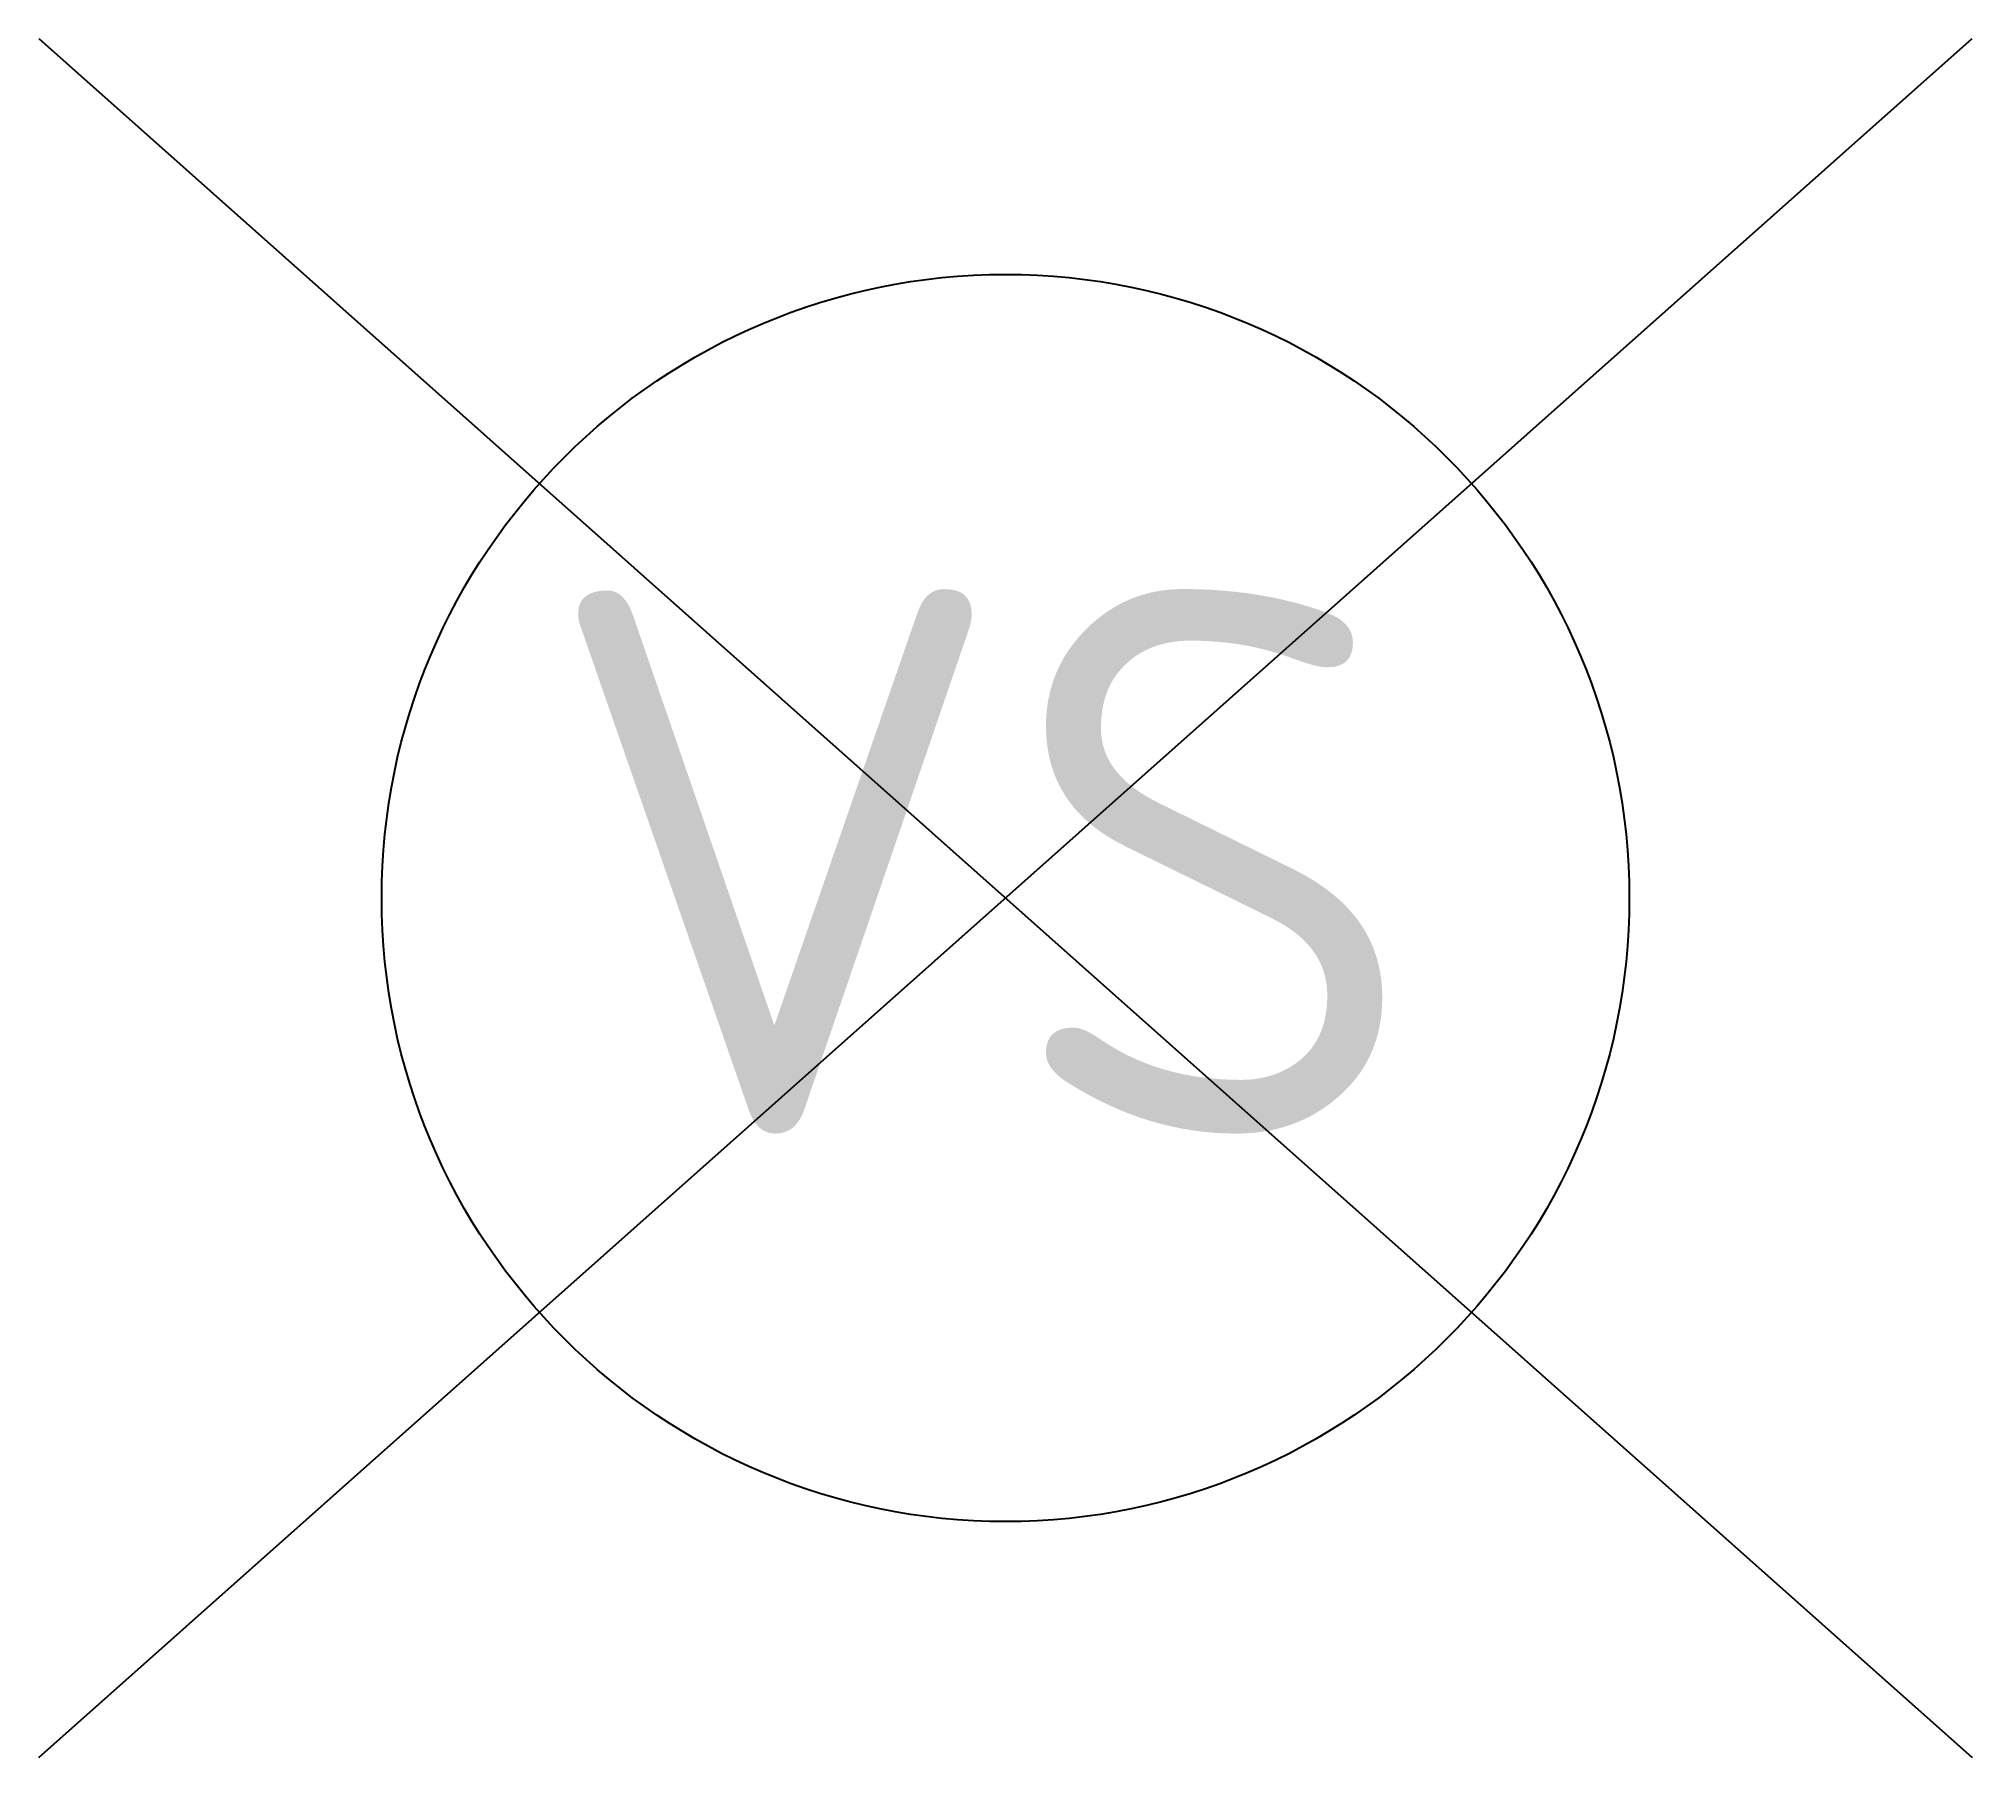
# Model space of a CAD drawing. Extents: x -3.19 to 3.19, y -2.84 to 2.84.
import ezdxf

# ---------------------------------------------------------------- set-up
doc = ezdxf.new("R2010")
doc.units = 0
doc.styles.add('NLCS-ISO', font='NLCS-ISO.ttf')

msp = doc.modelspace()

# ---------------------------------------------------------------- linework, layer by layer
for p, q in [((-3.1945, -2.8406), (3.1945, 2.8406)), ((-3.1945, 2.8406), (3.1945, -2.8406))]:
    msp.add_line(p, q)
msp.add_circle((0, 0), 2.0612)

# ---------------------------------------------------------------- texts
at = {"style": 'NLCS-ISO'}
msp.add_text('VS', height=1.8, dxfattribs=at).set_placement((-1.5348, -0.7788))

doc.saveas('drawing.dxf')
